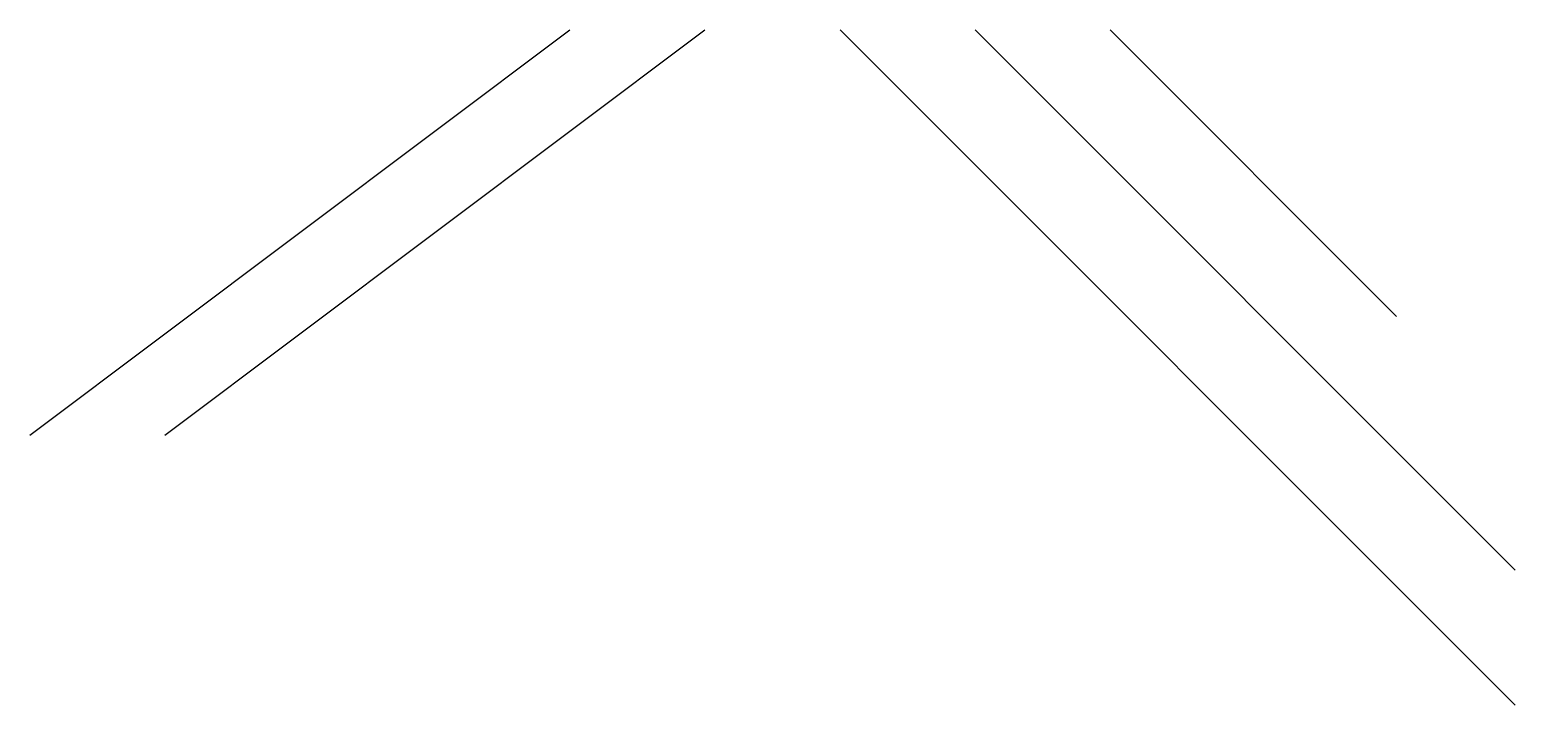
# Model space of a CAD drawing. Extents: x 10 to 21, y 8 to 13.
import ezdxf

# ---------------------------------------------------------------- set-up
doc = ezdxf.new("R2010")
doc.units = 0
doc.layers.get('0').update_dxf_attribs({"linetype": 'CONTINUOUS'})

msp = doc.modelspace()

# ---------------------------------------------------------------- linework, layer by layer
for p, q in [((10, 10), (14, 13)), ((11, 10), (15, 13)), ((16, 13), (21, 8)), ((17, 13), (21, 9)), ((18, 13), (20.12132, 10.87868))]:
    msp.add_line(p, q)

doc.saveas('drawing.dxf')
